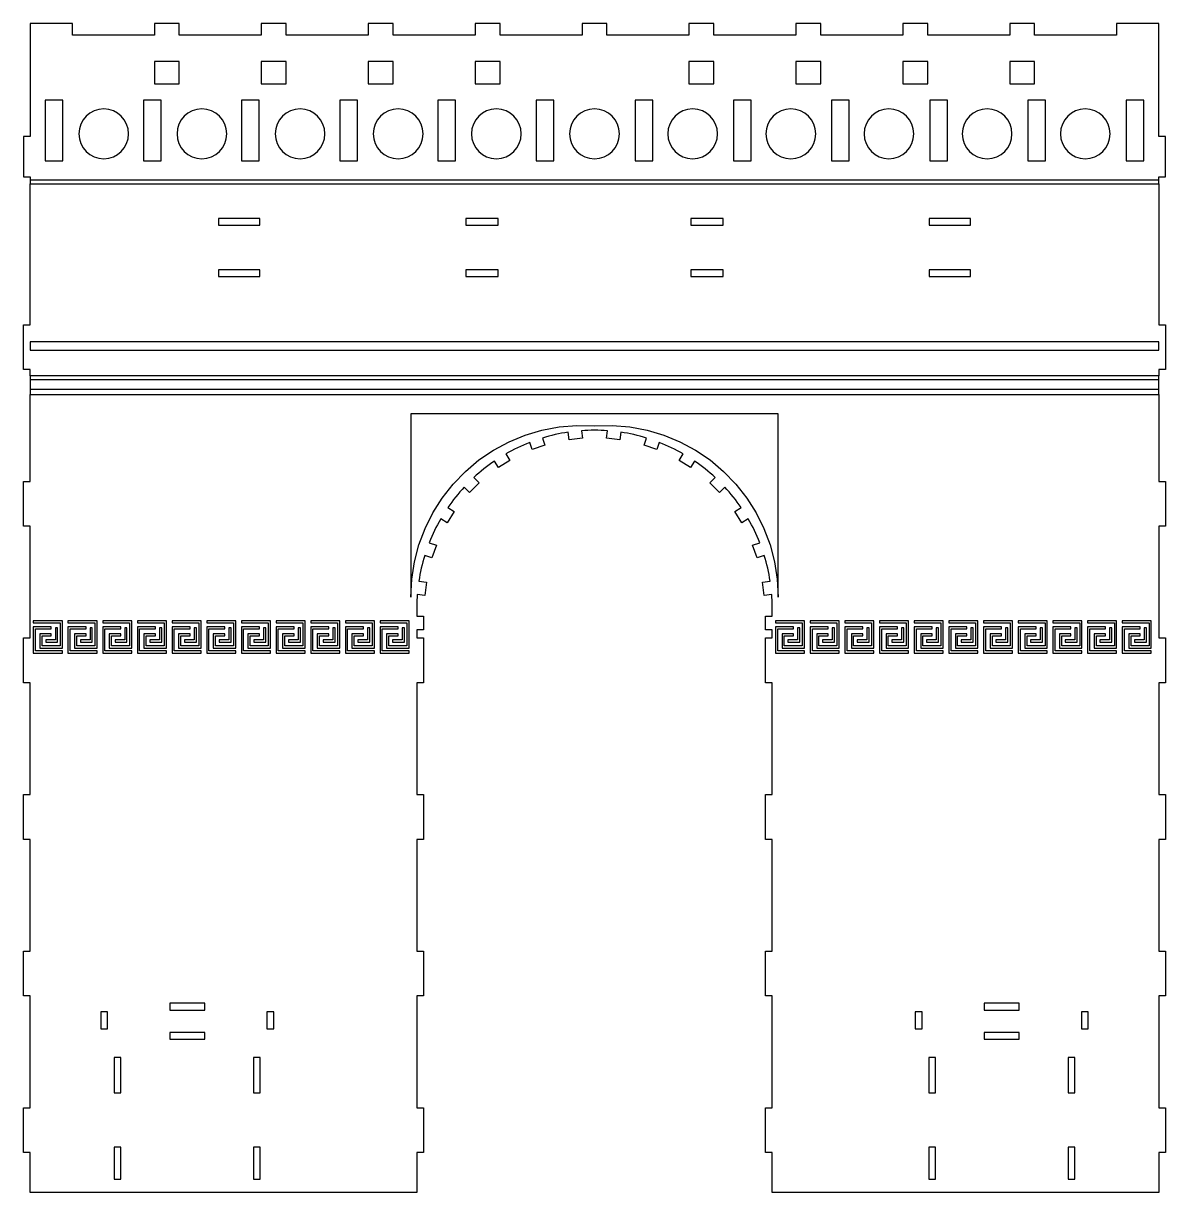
# Model space of a CAD drawing. Extents: x -1323 to 1705, y -706 to 926.
# Drawn here: x 31 to 541, y 288 to 811 of the extents above; entities that cross this region are included whole.
import ezdxf

# ---------------------------------------------------------------- set-up
doc = ezdxf.new("R2010")
doc.units = 0
doc.layers.add('CAMADA_1', color=7, linetype='CONTINUOUS')

msp = doc.modelspace()

# ---------------------------------------------------------------- linework, layer by layer
at = {"layer": 'CAMADA_1'}
for points in [[(33.7675, 740.9955), (538.4191, 740.9955), (538.4191, 742.2493), (541.4191, 742.2493), (541.4191, 760.3295), (538.4191, 760.3295), (538.4191, 810.8907), (519.518, 810.8907), (519.518, 805.6153), (482.8521, 805.6153), (482.8521, 810.8907), (471.7198, 810.8907), (471.7198, 805.6153), (435.0539, 805.6153), (435.0539, 810.8907), (423.9217, 810.8907), (423.9217, 805.6153), (387.2557, 805.6153), (387.2557, 810.8907), (376.1235, 810.8907), (376.1235, 805.6153), (339.4576, 805.6153), (339.4576, 810.8907), (328.3254, 810.8907), (328.3254, 805.6153), (291.6594, 805.6153), (291.6594, 810.8907), (280.5272, 810.8907), (280.5272, 805.6153), (243.8613, 805.6153), (243.8613, 810.8907), (232.729, 810.8907), (232.729, 805.6153), (196.0631, 805.6153), (196.0631, 810.8907), (184.9309, 810.8907), (184.9309, 805.6153), (148.265, 805.6153), (148.265, 810.8907), (137.1327, 810.8907), (137.1327, 805.6153), (100.4668, 805.6153), (100.4668, 810.8907), (89.3346, 810.8907), (89.3346, 805.6153), (52.6687, 805.6153), (52.6687, 810.8907), (33.7675, 810.8907), (33.7675, 760.3295), (30.7675, 760.3295), (30.7675, 742.2493), (33.7675, 742.2493), (33.7675, 740.9955)], [(100.4668, 783.8908), (100.4668, 793.8908), (89.3346, 793.8908), (89.3346, 783.8908), (100.4668, 783.8908)], [(148.265, 783.8908), (148.265, 793.8908), (137.1327, 793.8908), (137.1327, 783.8908), (148.265, 783.8908)], [(196.0631, 783.8908), (196.0631, 793.8908), (184.9309, 793.8908), (184.9309, 783.8908), (196.0631, 783.8908)], [(243.8613, 783.8908), (243.8613, 793.8908), (232.729, 793.8908), (232.729, 783.8908), (243.8613, 783.8908)], [(339.4576, 783.8908), (339.4576, 793.8908), (328.3254, 793.8908), (328.3254, 783.8908), (339.4576, 783.8908)], [(387.2557, 783.8908), (387.2557, 793.8908), (376.1235, 793.8908), (376.1235, 783.8908), (387.2557, 783.8908)], [(435.0539, 783.8908), (435.0539, 793.8908), (423.9217, 793.8908), (423.9217, 783.8908), (435.0539, 783.8908)], [(482.8521, 783.8908), (482.8521, 793.8908), (471.7198, 793.8908), (471.7198, 783.8908), (482.8521, 783.8908)], [(40.5806, 749.4538), (48.4417, 749.4538), (48.4417, 776.5182), (40.5806, 776.5182), (40.5806, 749.4538)], [(84.463, 749.4538), (92.3241, 749.4538), (92.3241, 776.5182), (84.463, 776.5182), (84.463, 749.4538)], [(128.3451, 749.4538), (136.2065, 749.4538), (136.2065, 776.5182), (128.3451, 776.5182), (128.3451, 749.4538)], [(172.2275, 749.4538), (180.0886, 749.4538), (180.0886, 776.5182), (172.2275, 776.5182), (172.2275, 749.4538)], [(216.1098, 749.4538), (223.971, 749.4538), (223.971, 776.5182), (216.1098, 776.5182), (216.1098, 749.4538)], [(259.992, 749.4538), (267.8531, 749.4538), (267.8531, 776.5182), (259.992, 776.5182), (259.992, 749.4538)], [(304.3335, 776.5182), (304.3335, 749.4538), (312.1947, 749.4538), (312.1947, 776.5182), (304.3335, 776.5182)], [(348.2157, 776.5182), (348.2157, 749.4538), (356.077, 749.4538), (356.077, 776.5182), (348.2157, 776.5182)], [(392.098, 776.5182), (392.098, 749.4538), (399.9592, 749.4538), (399.9592, 776.5182), (392.098, 776.5182)], [(435.9802, 776.5182), (435.9802, 749.4538), (443.8415, 749.4538), (443.8415, 776.5182), (435.9802, 776.5182)], [(479.8625, 776.5182), (479.8625, 749.4538), (487.7237, 749.4538), (487.7237, 776.5182), (479.8625, 776.5182)], [(523.7449, 776.5182), (523.7449, 749.4538), (531.606, 749.4538), (531.606, 776.5182), (523.7449, 776.5182)], [(77.7979, 761.5174), (77.5721, 763.7577), (76.9244, 765.8442), (75.8995, 767.7324), (74.5422, 769.3776), (72.897, 770.7349), (71.0088, 771.7598), (68.9223, 772.4075), (66.682, 772.6333), (64.4418, 772.4075), (62.3552, 771.7598), (60.467, 770.7349), (58.8219, 769.3776), (57.4645, 767.7325), (56.4396, 765.8443), (55.7919, 763.7577), (55.5661, 761.5175), (55.7919, 759.2772), (56.4396, 757.1907), (57.4645, 755.3025), (58.8219, 753.6573), (60.467, 752.3), (62.3552, 751.2751), (64.4417, 750.6274), (66.682, 750.4015), (68.9222, 750.6273), (71.0088, 751.275), (72.897, 752.2999), (74.5421, 753.6573), (75.8995, 755.3024), (76.9244, 757.1906), (77.5721, 759.2771), (77.7979, 761.5174)], [(121.6802, 761.5174), (121.4544, 763.7577), (120.8067, 765.8442), (119.7818, 767.7324), (118.4244, 769.3776), (116.7793, 770.7349), (114.8911, 771.7598), (112.8045, 772.4075), (110.5643, 772.6333), (108.3241, 772.4075), (106.2375, 771.7598), (104.3493, 770.7349), (102.7042, 769.3776), (101.3468, 767.7325), (100.3219, 765.8443), (99.6742, 763.7577), (99.4484, 761.5175), (99.6742, 759.2772), (100.3219, 757.1907), (101.3468, 755.3025), (102.7041, 753.6573), (104.3492, 752.3), (106.2374, 751.2751), (108.324, 750.6274), (110.5642, 750.4015), (112.8045, 750.6273), (114.891, 751.275), (116.7792, 752.2999), (118.4244, 753.6573), (119.7817, 755.3024), (120.8066, 757.1906), (121.4543, 759.2771), (121.6802, 761.5174)], [(165.5624, 761.5174), (165.3366, 763.7577), (164.6889, 765.8442), (163.664, 767.7324), (162.3067, 769.3776), (160.6615, 770.7349), (158.7733, 771.7598), (156.6868, 772.4075), (154.4465, 772.6333), (152.2063, 772.4075), (150.1197, 771.7598), (148.2315, 770.7349), (146.5864, 769.3776), (145.2291, 767.7325), (144.2042, 765.8443), (143.5565, 763.7577), (143.3306, 761.5175), (143.5564, 759.2772), (144.2041, 757.1907), (145.229, 755.3025), (146.5864, 753.6573), (148.2315, 752.3), (150.1197, 751.2751), (152.2063, 750.6274), (154.4465, 750.4015), (156.6867, 750.6273), (158.7733, 751.275), (160.6615, 752.2999), (162.3066, 753.6573), (163.664, 755.3024), (164.6889, 757.1906), (165.3366, 759.2771), (165.5624, 761.5174)], [(209.4447, 761.5174), (209.2189, 763.7577), (208.5712, 765.8442), (207.5463, 767.7324), (206.1889, 769.3776), (204.5438, 770.7349), (202.6556, 771.7598), (200.569, 772.4075), (198.3288, 772.6333), (196.0886, 772.4075), (194.002, 771.7598), (192.1138, 770.7349), (190.4687, 769.3776), (189.1113, 767.7325), (188.0864, 765.8443), (187.4387, 763.7577), (187.2129, 761.5175), (187.4387, 759.2772), (188.0864, 757.1907), (189.1113, 755.3025), (190.4687, 753.6573), (192.1138, 752.3), (194.002, 751.2751), (196.0885, 750.6274), (198.3288, 750.4015), (200.569, 750.6273), (202.6556, 751.275), (204.5438, 752.2999), (206.1889, 753.6573), (207.5463, 755.3024), (208.5712, 757.1906), (209.2189, 759.2771), (209.4447, 761.5174)], [(253.3269, 761.5174), (253.1011, 763.7577), (252.4534, 765.8442), (251.4285, 767.7324), (250.0712, 769.3776), (248.4261, 770.7349), (246.5379, 771.7598), (244.4513, 772.4075), (242.2111, 772.6333), (239.9708, 772.4075), (237.8843, 771.7598), (235.9961, 770.7349), (234.351, 769.3776), (232.9936, 767.7325), (231.9687, 765.8443), (231.321, 763.7577), (231.0952, 761.5175), (231.321, 759.2772), (231.9687, 757.1907), (232.9936, 755.3025), (234.3509, 753.6573), (235.996, 752.3), (237.8842, 751.2751), (239.9708, 750.6274), (242.211, 750.4015), (244.4512, 750.6273), (246.5378, 751.275), (248.426, 752.2999), (250.0711, 753.6573), (251.4285, 755.3024), (252.4534, 757.1906), (253.1011, 759.2771), (253.3269, 761.5174)], [(297.2092, 761.5174), (296.9834, 763.7577), (296.3357, 765.8442), (295.3108, 767.7324), (293.9535, 769.3776), (292.3083, 770.7349), (290.4201, 771.7598), (288.3336, 772.4075), (286.0933, 772.6333), (283.8531, 772.4075), (281.7665, 771.7598), (279.8783, 770.7349), (278.2332, 769.3776), (276.8758, 767.7325), (275.8509, 765.8443), (275.2032, 763.7577), (274.9774, 761.5175), (275.2032, 759.2772), (275.8509, 757.1907), (276.8758, 755.3025), (278.2332, 753.6573), (279.8783, 752.3), (281.7665, 751.2751), (283.853, 750.6274), (286.0933, 750.4015), (288.3335, 750.6273), (290.4201, 751.275), (292.3083, 752.2999), (293.9534, 753.6573), (295.3108, 755.3024), (296.3357, 757.1906), (296.9834, 759.2771), (297.2092, 761.5174)], [(341.0915, 761.5174), (340.8657, 763.7577), (340.218, 765.8442), (339.1931, 767.7324), (337.8357, 769.3776), (336.1906, 770.7349), (334.3024, 771.7598), (332.2158, 772.4075), (329.9756, 772.6333), (327.7354, 772.4075), (325.6488, 771.7598), (323.7606, 770.7349), (322.1155, 769.3776), (320.7581, 767.7325), (319.7332, 765.8443), (319.0855, 763.7577), (318.8597, 761.5175), (319.0855, 759.2772), (319.7332, 757.1907), (320.7581, 755.3025), (322.1154, 753.6573), (323.7605, 752.3), (325.6487, 751.2751), (327.7353, 750.6274), (329.9755, 750.4015), (332.2158, 750.6273), (334.3023, 751.275), (336.1905, 752.2999), (337.8357, 753.6573), (339.193, 755.3024), (340.2179, 757.1906), (340.8656, 759.2771), (341.0915, 761.5174)], [(384.9737, 761.5174), (384.7479, 763.7577), (384.1002, 765.8442), (383.0753, 767.7324), (381.718, 769.3776), (380.0729, 770.7349), (378.1847, 771.7598), (376.0981, 772.4075), (373.8579, 772.6333), (371.6176, 772.4075), (369.5311, 771.7598), (367.6429, 770.7349), (365.9978, 769.3776), (364.6404, 767.7325), (363.6155, 765.8443), (362.9678, 763.7577), (362.742, 761.5175), (362.9678, 759.2772), (363.6155, 757.1907), (364.6404, 755.3025), (365.9977, 753.6573), (367.6428, 752.3), (369.531, 751.2751), (371.6176, 750.6274), (373.8578, 750.4015), (376.098, 750.6273), (378.1846, 751.275), (380.0728, 752.2999), (381.7179, 753.6573), (383.0753, 755.3024), (384.1002, 757.1906), (384.7479, 759.2771), (384.9737, 761.5174)], [(428.856, 761.5174), (428.6302, 763.7577), (427.9825, 765.8442), (426.9576, 767.7324), (425.6003, 769.3776), (423.9551, 770.7349), (422.0669, 771.7598), (419.9804, 772.4075), (417.7401, 772.6333), (415.4999, 772.4075), (413.4133, 771.7598), (411.5251, 770.7349), (409.88, 769.3776), (408.5226, 767.7325), (407.4977, 765.8443), (406.85, 763.7577), (406.6242, 761.5175), (406.85, 759.2772), (407.4977, 757.1907), (408.5226, 755.3025), (409.88, 753.6573), (411.5251, 752.3), (413.4133, 751.2751), (415.4998, 750.6274), (417.7401, 750.4015), (419.9803, 750.6273), (422.0669, 751.275), (423.9551, 752.2999), (425.6002, 753.6573), (426.9576, 755.3024), (427.9825, 757.1906), (428.6302, 759.2771), (428.856, 761.5174)], [(472.7383, 761.5174), (472.5125, 763.7577), (471.8648, 765.8442), (470.8399, 767.7324), (469.4825, 769.3776), (467.8374, 770.7349), (465.9492, 771.7598), (463.8626, 772.4075), (461.6224, 772.6333), (459.3822, 772.4075), (457.2956, 771.7598), (455.4074, 770.7349), (453.7623, 769.3776), (452.4049, 767.7325), (451.38, 765.8443), (450.7323, 763.7577), (450.5065, 761.5175), (450.7323, 759.2772), (451.38, 757.1907), (452.4049, 755.3025), (453.7622, 753.6573), (455.4073, 752.3), (457.2955, 751.2751), (459.3821, 750.6274), (461.6223, 750.4015), (463.8626, 750.6273), (465.9491, 751.275), (467.8373, 752.2999), (469.4825, 753.6573), (470.8398, 755.3024), (471.8647, 757.1906), (472.5124, 759.2771), (472.7383, 761.5174)], [(516.6205, 761.5174), (516.3947, 763.7577), (515.747, 765.8442), (514.7221, 767.7324), (513.3648, 769.3776), (511.7196, 770.7349), (509.8314, 771.7598), (507.7449, 772.4075), (505.5046, 772.6333), (503.2644, 772.4075), (501.1778, 771.7598), (499.2896, 770.7349), (497.6445, 769.3776), (496.2872, 767.7325), (495.2623, 765.8443), (494.6146, 763.7577), (494.3887, 761.5175), (494.6145, 759.2772), (495.2622, 757.1907), (496.2871, 755.3025), (497.6445, 753.6573), (499.2896, 752.3), (501.1778, 751.2751), (503.2644, 750.6274), (505.5046, 750.4015), (507.7448, 750.6273), (509.8314, 751.275), (511.7196, 752.2999), (513.3647, 753.6573), (514.7221, 755.3024), (515.747, 757.1906), (516.3947, 759.2771), (516.6205, 761.5174)], [(538.4191, 739.1585), (538.4191, 676.2031), (541.4191, 676.2031), (541.4191, 656.2031), (538.4191, 656.2031), (538.4191, 653.3311), (33.7675, 653.3311), (33.7675, 656.2031), (30.7675, 656.2031), (30.7675, 676.2031), (33.7675, 676.2031), (33.7675, 739.1585), (538.4191, 739.1585)], [(136.4957, 723.6777), (117.9491, 723.6777), (117.9491, 720.6777), (136.4957, 720.6777), (136.4957, 723.6777)], [(242.9784, 723.6777), (228.5889, 723.6777), (228.5889, 720.6777), (242.9784, 720.6777), (242.9784, 723.6777)], [(329.2082, 723.6777), (329.2082, 720.6777), (343.5977, 720.6777), (343.5977, 723.6777), (329.2082, 723.6777)], [(435.691, 723.6777), (435.691, 720.6777), (454.2375, 720.6777), (454.2375, 723.6777), (435.691, 723.6777)], [(117.9491, 700.7802), (117.9491, 697.7802), (136.4957, 697.7802), (136.4957, 700.7802), (117.9491, 700.7802)], [(242.9784, 700.7802), (228.5889, 700.7802), (228.5889, 697.7802), (242.9784, 697.7802), (242.9784, 700.7802)], [(329.2082, 700.7802), (329.2082, 697.7802), (343.5977, 697.7802), (343.5977, 700.7802), (329.2082, 700.7802)], [(454.2375, 700.7802), (435.691, 700.7802), (435.691, 697.7802), (454.2375, 697.7802), (454.2375, 700.7802)], [(33.7675, 664.7902), (538.4191, 664.7902), (538.4191, 668.5684), (33.7675, 668.5684), (33.7675, 664.7902)], [(538.4191, 651.5868), (33.7675, 651.5868), (33.7675, 647.3575), (538.4191, 647.3575), (538.4191, 651.5868)], [(35.215, 542.8968), (47.2148, 542.8968), (47.2148, 532.6973), (39.1699, 532.6973), (39.1699, 537.1193), (43.2638, 537.1193), (43.2638, 538.1193), (38.1699, 538.1193), (38.1699, 531.6973), (48.215, 531.6973), (48.215, 543.8967), (35.215, 543.8967), (35.215, 542.8968)], [(50.7148, 542.8968), (62.7149, 542.8968), (62.7149, 532.6973), (54.6699, 532.6973), (54.6699, 537.1193), (58.7638, 537.1193), (58.7638, 538.1193), (53.6698, 538.1193), (53.6698, 531.6973), (63.7148, 531.6973), (63.7148, 543.8967), (50.7148, 543.8967), (50.7148, 542.8968)], [(66.2149, 542.8968), (78.215, 542.8968), (78.215, 532.6973), (70.1698, 532.6973), (70.1698, 537.1193), (74.2639, 537.1193), (74.2639, 538.1193), (69.1698, 538.1193), (69.1698, 531.6973), (79.2149, 531.6973), (79.2149, 543.8967), (66.2149, 543.8967), (66.2149, 542.8968)], [(81.7149, 542.8968), (93.715, 542.8968), (93.715, 532.6973), (85.6698, 532.6973), (85.6698, 537.1193), (89.7637, 537.1193), (89.7637, 538.1193), (84.6699, 538.1193), (84.6699, 531.6973), (94.715, 531.6973), (94.715, 543.8967), (81.7149, 543.8967), (81.7149, 542.8968)], [(97.215, 542.8968), (109.2149, 542.8968), (109.2149, 532.6973), (101.1699, 532.6973), (101.1699, 537.1193), (105.2638, 537.1193), (105.2638, 538.1193), (100.1697, 538.1193), (100.1697, 531.6973), (110.215, 531.6973), (110.215, 543.8967), (97.215, 543.8967), (97.215, 542.8968)], [(112.7148, 542.8968), (124.7149, 542.8968), (124.7149, 532.6973), (116.6697, 532.6973), (116.6697, 537.1193), (120.7639, 537.1193), (120.7639, 538.1193), (115.6698, 538.1193), (115.6698, 531.6973), (125.7149, 531.6973), (125.7149, 543.8967), (112.7148, 543.8967), (112.7148, 542.8968)], [(128.2149, 542.8968), (140.215, 542.8968), (140.215, 532.6973), (132.1698, 532.6973), (132.1698, 537.1193), (136.2637, 537.1193), (136.2637, 538.1193), (131.1699, 538.1193), (131.1699, 531.6973), (141.2149, 531.6973), (141.2149, 543.8967), (128.2149, 543.8967), (128.2149, 542.8968)], [(143.715, 542.8968), (155.7148, 542.8968), (155.7148, 532.6973), (147.6699, 532.6973), (147.6699, 537.1193), (151.7638, 537.1193), (151.7638, 538.1193), (146.6699, 538.1193), (146.6699, 531.6973), (156.715, 531.6973), (156.715, 543.8967), (143.715, 543.8967), (143.715, 542.8968)], [(159.2148, 542.8968), (171.2149, 542.8968), (171.2149, 532.6973), (163.1699, 532.6973), (163.1699, 537.1193), (167.2638, 537.1193), (167.2638, 538.1193), (162.1698, 538.1193), (162.1698, 531.6973), (172.2148, 531.6973), (172.2148, 543.8967), (159.2148, 543.8967), (159.2148, 542.8968)], [(174.7149, 542.8968), (186.715, 542.8968), (186.715, 532.6973), (178.6698, 532.6973), (178.6698, 537.1193), (182.7639, 537.1193), (182.7639, 538.1193), (177.6698, 538.1193), (177.6698, 531.6973), (187.7149, 531.6973), (187.7149, 543.8967), (174.7149, 543.8967), (174.7149, 542.8968)], [(190.215, 542.8968), (202.215, 542.8968), (202.215, 532.6973), (194.1698, 532.6973), (194.1698, 537.1193), (198.2637, 537.1193), (198.2637, 538.1193), (193.1699, 538.1193), (193.1699, 531.6973), (203.215, 531.6973), (203.215, 543.8967), (190.215, 543.8967), (190.215, 542.8968)], [(366.9949, 542.8968), (378.995, 542.8968), (378.995, 532.6973), (370.9498, 532.6973), (370.9498, 537.1193), (375.0439, 537.1193), (375.0439, 538.1193), (369.9499, 538.1193), (369.9499, 531.6973), (379.9949, 531.6973), (379.9949, 543.8967), (366.9949, 543.8967), (366.9949, 542.8968)], [(382.495, 542.8968), (394.4951, 542.8968), (394.4951, 532.6973), (386.4499, 532.6973), (386.4499, 537.1193), (390.5438, 537.1193), (390.5438, 538.1193), (385.45, 538.1193), (385.45, 531.6973), (395.495, 531.6973), (395.495, 543.8967), (382.495, 543.8967), (382.495, 542.8968)], [(397.9951, 542.8968), (409.9949, 542.8968), (409.9949, 532.6973), (401.95, 532.6973), (401.95, 537.1193), (406.0438, 537.1193), (406.0438, 538.1193), (400.9498, 538.1193), (400.9498, 531.6973), (410.9951, 531.6973), (410.9951, 543.8967), (397.9951, 543.8967), (397.9951, 542.8968)], [(413.4949, 542.8968), (425.495, 542.8968), (425.495, 532.6973), (417.4498, 532.6973), (417.4498, 537.1193), (421.5439, 537.1193), (421.5439, 538.1193), (416.4499, 538.1193), (416.4499, 531.6973), (426.4949, 531.6973), (426.4949, 543.8967), (413.4949, 543.8967), (413.4949, 542.8968)], [(428.995, 542.8968), (440.9951, 542.8968), (440.9951, 532.6973), (432.9499, 532.6973), (432.9499, 537.1193), (437.0437, 537.1193), (437.0437, 538.1193), (431.9499, 538.1193), (431.9499, 531.6973), (441.995, 531.6973), (441.995, 543.8967), (428.995, 543.8967), (428.995, 542.8968)], [(444.495, 542.8968), (456.4949, 542.8968), (456.4949, 532.6973), (448.4499, 532.6973), (448.4499, 537.1193), (452.5438, 537.1193), (452.5438, 538.1193), (447.45, 538.1193), (447.45, 531.6973), (457.4951, 531.6973), (457.4951, 543.8967), (444.495, 543.8967), (444.495, 542.8968)], [(459.9949, 542.8968), (471.995, 542.8968), (471.995, 532.6973), (463.95, 532.6973), (463.95, 537.1193), (468.0439, 537.1193), (468.0439, 538.1193), (462.9498, 538.1193), (462.9498, 531.6973), (472.9949, 531.6973), (472.9949, 543.8967), (459.9949, 543.8967), (459.9949, 542.8968)], [(475.4949, 542.8968), (487.495, 542.8968), (487.495, 532.6973), (479.4498, 532.6973), (479.4498, 537.1193), (483.544, 537.1193), (483.544, 538.1193), (478.4499, 538.1193), (478.4499, 531.6973), (488.495, 531.6973), (488.495, 543.8967), (475.4949, 543.8967), (475.4949, 542.8968)], [(490.995, 542.8968), (502.9949, 542.8968), (502.9949, 532.6973), (494.9499, 532.6973), (494.9499, 537.1193), (499.0438, 537.1193), (499.0438, 538.1193), (493.95, 538.1193), (493.95, 531.6973), (503.995, 531.6973), (503.995, 543.8967), (490.995, 543.8967), (490.995, 542.8968)], [(506.4951, 542.8968), (518.4949, 542.8968), (518.4949, 532.6973), (510.45, 532.6973), (510.45, 537.1193), (514.5439, 537.1193), (514.5439, 538.1193), (509.4498, 538.1193), (509.4498, 531.6973), (519.4951, 531.6973), (519.4951, 543.8967), (506.4951, 543.8967), (506.4951, 542.8968)], [(521.9949, 542.8968), (533.995, 542.8968), (533.995, 532.6973), (525.9498, 532.6973), (525.9498, 537.1193), (530.0439, 537.1193), (530.0439, 538.1193), (524.9499, 538.1193), (524.9499, 531.6973), (534.9949, 531.6973), (534.9949, 543.8967), (521.9949, 543.8967), (521.9949, 542.8968)], [(43.2638, 541.2303), (35.215, 541.2303), (35.215, 529.4481), (48.215, 529.4481), (48.215, 530.4481), (36.2149, 530.4481), (36.2149, 540.2302), (43.2638, 540.2302), (43.2638, 541.2303)], [(45.0919, 540.7302), (45.0919, 535.348), (40.788, 535.348), (40.788, 534.3481), (46.0919, 534.3481), (46.0919, 540.7302), (45.0919, 540.7302)], [(58.7638, 541.2303), (50.7148, 541.2303), (50.7148, 529.4481), (63.7148, 529.4481), (63.7148, 530.4481), (51.715, 530.4481), (51.715, 540.2302), (58.7638, 540.2302), (58.7638, 541.2303)], [(60.5918, 540.7302), (60.5918, 535.348), (56.2881, 535.348), (56.2881, 534.3481), (61.5919, 534.3481), (61.5919, 540.7302), (60.5918, 540.7302)], [(74.2639, 541.2303), (66.2149, 541.2303), (66.2149, 529.4481), (79.2149, 529.4481), (79.2149, 530.4481), (67.2148, 530.4481), (67.2148, 540.2302), (74.2639, 540.2302), (74.2639, 541.2303)], [(76.0918, 540.7302), (76.0918, 535.348), (71.7882, 535.348), (71.7882, 534.3481), (77.0918, 534.3481), (77.0918, 540.7302), (76.0918, 540.7302)], [(89.7637, 541.2303), (81.7149, 541.2303), (81.7149, 529.4481), (94.715, 529.4481), (94.715, 530.4481), (82.7149, 530.4481), (82.7149, 540.2302), (89.7637, 540.2302), (89.7637, 541.2303)], [(91.5919, 540.7302), (91.5919, 535.348), (87.2882, 535.348), (87.2882, 534.3481), (92.5918, 534.3481), (92.5918, 540.7302), (91.5919, 540.7302)], [(105.2638, 541.2303), (97.215, 541.2303), (97.215, 529.4481), (110.215, 529.4481), (110.215, 530.4481), (98.2149, 530.4481), (98.2149, 540.2302), (105.2638, 540.2302), (105.2638, 541.2303)], [(107.0917, 540.7302), (107.0917, 535.348), (102.7881, 535.348), (102.7881, 534.3481), (108.0919, 534.3481), (108.0919, 540.7302), (107.0917, 540.7302)], [(120.7639, 541.2303), (112.7148, 541.2303), (112.7148, 529.4481), (125.7149, 529.4481), (125.7149, 530.4481), (113.715, 530.4481), (113.715, 540.2302), (120.7639, 540.2302), (120.7639, 541.2303)], [(122.5918, 540.7302), (122.5918, 535.348), (118.2881, 535.348), (118.2881, 534.3481), (123.5917, 534.3481), (123.5917, 540.7302), (122.5918, 540.7302)], [(136.2637, 541.2303), (128.2149, 541.2303), (128.2149, 529.4481), (141.2149, 529.4481), (141.2149, 530.4481), (129.2148, 530.4481), (129.2148, 540.2302), (136.2637, 540.2302), (136.2637, 541.2303)], [(138.0919, 540.7302), (138.0919, 535.348), (133.7882, 535.348), (133.7882, 534.3481), (139.0918, 534.3481), (139.0918, 540.7302), (138.0919, 540.7302)], [(151.7638, 541.2303), (143.715, 541.2303), (143.715, 529.4481), (156.715, 529.4481), (156.715, 530.4481), (144.7149, 530.4481), (144.7149, 540.2302), (151.7638, 540.2302), (151.7638, 541.2303)], [(153.592, 540.7302), (153.592, 535.348), (149.288, 535.348), (149.288, 534.3481), (154.5919, 534.3481), (154.5919, 540.7302), (153.592, 540.7302)], [(167.2638, 541.2303), (159.2148, 541.2303), (159.2148, 529.4481), (172.2148, 529.4481), (172.2148, 530.4481), (160.215, 530.4481), (160.215, 540.2302), (167.2638, 540.2302), (167.2638, 541.2303)], [(169.0918, 540.7302), (169.0918, 535.348), (164.7881, 535.348), (164.7881, 534.3481), (170.0919, 534.3481), (170.0919, 540.7302), (169.0918, 540.7302)], [(182.7639, 541.2303), (174.7149, 541.2303), (174.7149, 529.4481), (187.7149, 529.4481), (187.7149, 530.4481), (175.7148, 530.4481), (175.7148, 540.2302), (182.7639, 540.2302), (182.7639, 541.2303)], [(184.5918, 540.7302), (184.5918, 535.348), (180.2882, 535.348), (180.2882, 534.3481), (185.5918, 534.3481), (185.5918, 540.7302), (184.5918, 540.7302)], [(198.2637, 541.2303), (190.215, 541.2303), (190.215, 529.4481), (203.215, 529.4481), (203.215, 530.4481), (191.2149, 530.4481), (191.2149, 540.2302), (198.2637, 540.2302), (198.2637, 541.2303)], [(200.0919, 540.7302), (200.0919, 535.348), (195.7882, 535.348), (195.7882, 534.3481), (201.0918, 534.3481), (201.0918, 540.7302), (200.0919, 540.7302)], [(375.0439, 541.2303), (366.9949, 541.2303), (366.9949, 529.4481), (379.9949, 529.4481), (379.9949, 530.4481), (367.9949, 530.4481), (367.9949, 540.2302), (375.0439, 540.2302), (375.0439, 541.2303)], [(376.8719, 540.7302), (376.8719, 535.348), (372.5682, 535.348), (372.5682, 534.3481), (377.8718, 534.3481), (377.8718, 540.7302), (376.8719, 540.7302)], [(390.5438, 541.2303), (382.495, 541.2303), (382.495, 529.4481), (395.495, 529.4481), (395.495, 530.4481), (383.4949, 530.4481), (383.4949, 540.2302), (390.5438, 540.2302), (390.5438, 541.2303)], [(392.372, 540.7302), (392.372, 535.348), (388.0683, 535.348), (388.0683, 534.3481), (393.3719, 534.3481), (393.3719, 540.7302), (392.372, 540.7302)], [(406.0438, 541.2303), (397.9951, 541.2303), (397.9951, 529.4481), (410.9951, 529.4481), (410.9951, 530.4481), (398.995, 530.4481), (398.995, 540.2302), (406.0438, 540.2302), (406.0438, 541.2303)], [(407.8718, 540.7302), (407.8718, 535.348), (403.5681, 535.348), (403.5681, 534.3481), (408.872, 534.3481), (408.872, 540.7302), (407.8718, 540.7302)], [(421.5439, 541.2303), (413.4949, 541.2303), (413.4949, 529.4481), (426.4949, 529.4481), (426.4949, 530.4481), (414.4951, 530.4481), (414.4951, 540.2302), (421.5439, 540.2302), (421.5439, 541.2303)], [(423.3719, 540.7302), (423.3719, 535.348), (419.0682, 535.348), (419.0682, 534.3481), (424.3718, 534.3481), (424.3718, 540.7302), (423.3719, 540.7302)], [(437.0437, 541.2303), (428.995, 541.2303), (428.995, 529.4481), (441.995, 529.4481), (441.995, 530.4481), (429.9949, 530.4481), (429.9949, 540.2302), (437.0437, 540.2302), (437.0437, 541.2303)], [(438.8719, 540.7302), (438.8719, 535.348), (434.5682, 535.348), (434.5682, 534.3481), (439.8719, 534.3481), (439.8719, 540.7302), (438.8719, 540.7302)], [(452.5438, 541.2303), (444.495, 541.2303), (444.495, 529.4481), (457.4951, 529.4481), (457.4951, 530.4481), (445.495, 530.4481), (445.495, 540.2302), (452.5438, 540.2302), (452.5438, 541.2303)], [(454.372, 540.7302), (454.372, 535.348), (450.0681, 535.348), (450.0681, 534.3481), (455.3719, 534.3481), (455.3719, 540.7302), (454.372, 540.7302)], [(468.0439, 541.2303), (459.9949, 541.2303), (459.9949, 529.4481), (472.9949, 529.4481), (472.9949, 530.4481), (460.995, 530.4481), (460.995, 540.2302), (468.0439, 540.2302), (468.0439, 541.2303)], [(469.8718, 540.7302), (469.8718, 535.348), (465.5681, 535.348), (465.5681, 534.3481), (470.872, 534.3481), (470.872, 540.7302), (469.8718, 540.7302)], [(483.544, 541.2303), (475.4949, 541.2303), (475.4949, 529.4481), (488.495, 529.4481), (488.495, 530.4481), (476.4949, 530.4481), (476.4949, 540.2302), (483.544, 540.2302), (483.544, 541.2303)], [(485.3719, 540.7302), (485.3719, 535.348), (481.0682, 535.348), (481.0682, 534.3481), (486.3718, 534.3481), (486.3718, 540.7302), (485.3719, 540.7302)], [(499.0438, 541.2303), (490.995, 541.2303), (490.995, 529.4481), (503.995, 529.4481), (503.995, 530.4481), (491.9949, 530.4481), (491.9949, 540.2302), (499.0438, 540.2302), (499.0438, 541.2303)], [(500.872, 540.7302), (500.872, 535.348), (496.5683, 535.348), (496.5683, 534.3481), (501.8719, 534.3481), (501.8719, 540.7302), (500.872, 540.7302)], [(514.5439, 541.2303), (506.4951, 541.2303), (506.4951, 529.4481), (519.4951, 529.4481), (519.4951, 530.4481), (507.495, 530.4481), (507.495, 540.2302), (514.5439, 540.2302), (514.5439, 541.2303)], [(516.3718, 540.7302), (516.3718, 535.348), (512.0681, 535.348), (512.0681, 534.3481), (517.372, 534.3481), (517.372, 540.7302), (516.3718, 540.7302)], [(530.0439, 541.2303), (521.9949, 541.2303), (521.9949, 529.4481), (534.9949, 529.4481), (534.9949, 530.4481), (522.9951, 530.4481), (522.9951, 540.2302), (530.0439, 540.2302), (530.0439, 541.2303)], [(531.8719, 540.7302), (531.8719, 535.348), (527.5682, 535.348), (527.5682, 534.3481), (532.8718, 534.3481), (532.8718, 540.7302), (531.8719, 540.7302)], [(111.8878, 369.9144), (111.8878, 372.9144), (96.1819, 372.9144), (96.1819, 369.9144), (111.8878, 369.9144)], [(476.0047, 369.9144), (476.0047, 372.9144), (460.2989, 372.9144), (460.2989, 369.9144), (476.0047, 369.9144)], [(68.3919, 369.1315), (65.3919, 369.1315), (65.3919, 361.5374), (68.3919, 361.5374), (68.3919, 369.1315)], [(139.6781, 369.1315), (139.6781, 361.5374), (142.6781, 361.5374), (142.6781, 369.1315), (139.6781, 369.1315)], [(429.5085, 369.1315), (429.5085, 361.5374), (432.5085, 361.5374), (432.5085, 369.1315), (429.5085, 369.1315)], [(503.7947, 369.1315), (503.7947, 361.5374), (506.7948, 361.5374), (506.7948, 369.1315), (503.7947, 369.1315)], [(111.8878, 359.9144), (96.1819, 359.9144), (96.1819, 356.9143), (111.8878, 356.9143), (111.8878, 359.9144)], [(460.2989, 359.9144), (460.2989, 356.9143), (476.0047, 356.9143), (476.0047, 359.9144), (460.2989, 359.9144)], [(71.3919, 332.8983), (74.3919, 332.8983), (74.3919, 348.7544), (71.3919, 348.7544), (71.3919, 332.8983)], [(136.6781, 332.8983), (136.6781, 348.7544), (133.678, 348.7544), (133.678, 332.8983), (136.6781, 332.8983)], [(435.5086, 348.7544), (435.5086, 332.8983), (438.5086, 332.8983), (438.5086, 348.7544), (435.5086, 348.7544)], [(497.7947, 348.7544), (497.7947, 332.8983), (500.7947, 332.8983), (500.7947, 348.7544), (497.7947, 348.7544)], [(71.3919, 294.3466), (74.3919, 294.3466), (74.3919, 308.6481), (71.3919, 308.6481), (71.3919, 294.3466)], [(136.6781, 294.3466), (136.6781, 308.6481), (133.678, 308.6481), (133.678, 294.3466), (136.6781, 294.3466)], [(435.5086, 308.6481), (435.5086, 294.3466), (438.5086, 294.3466), (438.5086, 308.6481), (435.5086, 308.6481)], [(497.7947, 308.6481), (497.7947, 294.3466), (500.7947, 294.3466), (500.7947, 308.6481), (497.7947, 308.6481)]]:
    msp.add_lwpolyline(points, close=True, dxfattribs=at)
for points in [[(33.7675, 740.9955), (33.7675, 739.1585)], [(538.4191, 739.1585), (538.4191, 740.9955)], [(33.7675, 653.3311), (33.7675, 651.5868)], [(538.4191, 651.5868), (538.4191, 653.3311)], [(206.6391, 549.5976), (206.6391, 545.9003), (209.6392, 545.9003), (209.6392, 539.9004), (206.6391, 539.9004), (206.6391, 536.2031), (209.6392, 536.2031), (209.6392, 516.2031), (206.6391, 516.2031), (206.6391, 466.2032), (209.6392, 466.2032), (209.6392, 446.2032), (206.6391, 446.2032), (206.6391, 396.2031), (209.6392, 396.2031), (209.6392, 376.2031), (206.6391, 376.2031), (206.6391, 326.2032), (209.6392, 326.2032), (209.6392, 306.2032), (206.6391, 306.2032), (206.6391, 288.3043), (33.7675, 288.3043), (33.7675, 306.2032), (30.7675, 306.2032), (30.7675, 326.2032), (33.7675, 326.2032), (33.7675, 376.2031), (30.7675, 376.2031), (30.7675, 396.2031), (33.7675, 396.2031), (33.7675, 446.2032), (30.7675, 446.2032), (30.7675, 466.2032), (33.7675, 466.2032), (33.7675, 516.2031), (30.7675, 516.2031), (30.7675, 536.2031), (33.7675, 536.2031), (33.7675, 586.2032), (30.7675, 586.2032), (30.7675, 606.2031), (33.7675, 606.2031), (33.7675, 644.9557), (538.4191, 644.9557), (538.4191, 606.2031), (541.4191, 606.2031), (541.4191, 586.2032), (538.4191, 586.2032), (538.4191, 536.2031), (541.4191, 536.2031), (541.4191, 516.2031), (538.4191, 516.2031), (538.4191, 466.2032), (541.4191, 466.2032), (541.4191, 446.2032), (538.4191, 446.2032), (538.4191, 396.2031), (541.4191, 396.2031), (541.4191, 376.2031), (538.4191, 376.2031), (538.4191, 326.2032), (541.4191, 326.2032), (541.4191, 306.2032), (538.4191, 306.2032), (538.4191, 288.3043), (365.5475, 288.3043), (365.5475, 306.2032), (362.5475, 306.2032), (362.5475, 326.2032), (365.5475, 326.2032), (365.5475, 376.2031), (362.5475, 376.2031), (362.5475, 396.2031), (365.5475, 396.2031), (365.5475, 446.2032), (362.5475, 446.2032), (362.5475, 466.2032), (365.5475, 466.2032), (365.5475, 516.2031), (362.5475, 516.2031), (362.5475, 536.2031), (365.5475, 536.2031), (365.5475, 539.9004), (362.5475, 539.9004), (362.5475, 545.9003), (365.5475, 545.9003), (365.5475, 549.5976)], [(33.7675, 647.3575), (33.7675, 644.9557)], [(538.4191, 644.9557), (538.4191, 647.3575)], [(368.2326, 554.4875), (368.2326, 636.3292), (203.9543, 636.3292), (203.9543, 554.4875)], [(203.9542, 554.4876), (204.3646, 562.4188), (205.5793, 570.2033), (207.5735, 577.7843), (210.3225, 585.1049), (213.8016, 592.108), (217.9858, 598.7368), (222.8506, 604.9343), (228.3712, 610.6435), (234.4515, 615.7524), (240.9732, 620.1732), (247.8777, 623.8849), (255.1064, 626.8671), (262.6009, 629.0988), (270.3025, 630.5595), (278.1528, 631.2283), (286.0933, 631.0846), (294.0338, 631.2283), (301.8841, 630.5595), (309.5858, 629.0988), (317.0802, 626.8671), (324.3089, 623.8849), (331.2134, 620.1732), (337.7351, 615.7524), (343.8154, 610.6435), (349.336, 604.9343), (354.2008, 598.7368), (358.3851, 592.108), (361.8641, 585.1049), (364.6132, 577.7843), (366.6074, 570.2033), (367.8221, 562.4188), (368.2325, 554.4876)], [(274.3182, 628.1744), (272.8559, 627.9413), (271.3986, 627.6811), (269.9467, 627.3938), (268.5005, 627.0796), (267.0604, 626.7385), (265.6268, 626.3705), (264.2, 625.9759), (262.7805, 625.5547)], [(280.2811, 628.8388), (280.6574, 625.4638), (274.6943, 624.7993), (274.3181, 628.1744)], [(291.9054, 628.8389), (290.4537, 628.932), (289.0008, 628.9985), (287.5473, 629.0384), (286.0934, 629.0518), (284.6394, 629.0384), (283.1859, 628.9985), (281.733, 628.932), (280.2813, 628.8389)], [(297.8686, 628.1744), (297.4923, 624.7993), (291.5293, 625.4638), (291.9055, 628.8388)], [(309.4062, 625.5547), (307.9866, 625.9759), (306.5599, 626.3705), (305.1262, 626.7385), (303.6861, 627.0796), (302.2399, 627.3938), (300.788, 627.6811), (299.3307, 627.9413), (297.8685, 628.1744)], [(257.1151, 623.5789), (255.7415, 623.026), (254.3787, 622.4478), (253.0272, 621.8444), (251.6873, 621.216), (250.3594, 620.5627), (249.0437, 619.8848), (247.7406, 619.1824), (246.4506, 618.4556)], [(262.7805, 625.5546), (263.8987, 622.3481), (258.2334, 620.3724), (257.1152, 623.5789)], [(315.0714, 623.5789), (313.9532, 620.3724), (308.2879, 622.3481), (309.4061, 625.5546)], [(325.7361, 618.4556), (324.446, 619.1824), (323.143, 619.8848), (321.8273, 620.5627), (320.4993, 621.216), (319.1594, 621.8444), (317.8079, 622.4478), (316.4452, 623.026), (315.0715, 623.5789)], [(246.4505, 618.4555), (248.2549, 615.5785), (243.1718, 612.3906), (241.3674, 615.2678)], [(330.8192, 615.2678), (329.0149, 612.3906), (323.9318, 615.5785), (325.7361, 618.4555)], [(241.3675, 615.2677), (240.1515, 614.4228), (238.9517, 613.5557), (237.7685, 612.6664), (236.6022, 611.7554), (235.4531, 610.8229), (234.3214, 609.869), (233.2075, 608.894), (232.1117, 607.8981)], [(340.075, 607.8981), (338.9792, 608.894), (337.8652, 609.869), (336.7336, 610.8229), (335.5844, 611.7554), (334.4181, 612.6664), (333.2349, 613.5557), (332.0352, 614.4228), (330.8192, 615.2677)], [(232.1118, 607.8981), (234.5115, 605.495), (230.2659, 601.2552), (227.8663, 603.6583)], [(344.3204, 603.6583), (341.9207, 601.2552), (337.6752, 605.495), (340.0749, 607.8981)], [(227.8661, 603.6584), (226.8774, 602.5735), (225.9091, 601.4709), (224.9616, 600.3507), (224.0349, 599.2134), (223.1294, 598.0591), (222.2453, 596.8883), (221.3829, 595.7011), (220.5423, 594.4978)], [(351.6444, 594.4978), (350.8038, 595.7011), (349.9413, 596.8883), (349.0572, 598.0591), (348.1517, 599.2134), (347.225, 600.3507), (346.2775, 601.4709), (345.3092, 602.5735), (344.3205, 603.6584)], [(220.5423, 594.4977), (223.4145, 592.6858), (220.2133, 587.6113), (217.341, 589.4232)], [(354.8456, 589.4232), (351.9734, 587.6113), (348.7721, 592.6858), (351.6444, 594.4977)], [(217.3409, 589.4232), (216.6107, 588.1351), (215.9048, 586.8339), (215.2234, 585.52), (214.5666, 584.1938), (213.9346, 582.8556), (213.3276, 581.5057), (212.7458, 580.1445), (212.1893, 578.7723)], [(359.9974, 578.7723), (359.4409, 580.1445), (358.859, 581.5057), (358.252, 582.8556), (357.6201, 584.1938), (356.9633, 585.52), (356.2819, 586.8339), (355.5759, 588.1351), (354.8457, 589.4232)], [(212.1893, 578.7724), (215.3929, 577.6454), (213.4021, 571.9853), (210.1985, 573.1123)], [(361.9881, 573.1123), (358.7845, 571.9853), (356.7937, 577.6454), (359.9974, 578.7724)], [(210.1984, 573.1122), (209.7734, 571.6938), (209.375, 570.2681), (209.0032, 568.8355), (208.6583, 567.3963), (208.3402, 565.9509), (208.0491, 564.4997), (207.785, 563.0431), (207.548, 561.5815)], [(364.6386, 561.5815), (364.4016, 563.0431), (364.1375, 564.4997), (363.8464, 565.9509), (363.5283, 567.3963), (363.1834, 568.8355), (362.8116, 570.2681), (362.4132, 571.6938), (361.9882, 573.1122)], [(207.548, 561.5814), (210.9221, 561.1964), (210.2419, 555.2352), (206.8678, 555.6203)], [(365.3189, 555.6203), (361.9448, 555.2352), (361.2645, 561.1964), (364.6386, 561.5814)], [(206.8677, 555.6202), (206.8141, 554.8685), (206.7677, 554.1164), (206.7284, 553.3639), (206.6963, 552.6111), (206.6712, 551.858), (206.6534, 551.1046), (206.6427, 550.3511), (206.6391, 549.5975)], [(365.5476, 549.5975), (365.544, 550.3511), (365.5333, 551.1046), (365.5154, 551.858), (365.4904, 552.6111), (365.4583, 553.3639), (365.419, 554.1164), (365.3725, 554.8685), (365.319, 555.6202)]]:
    msp.add_lwpolyline(points, dxfattribs=at)

doc.saveas('drawing.dxf')
